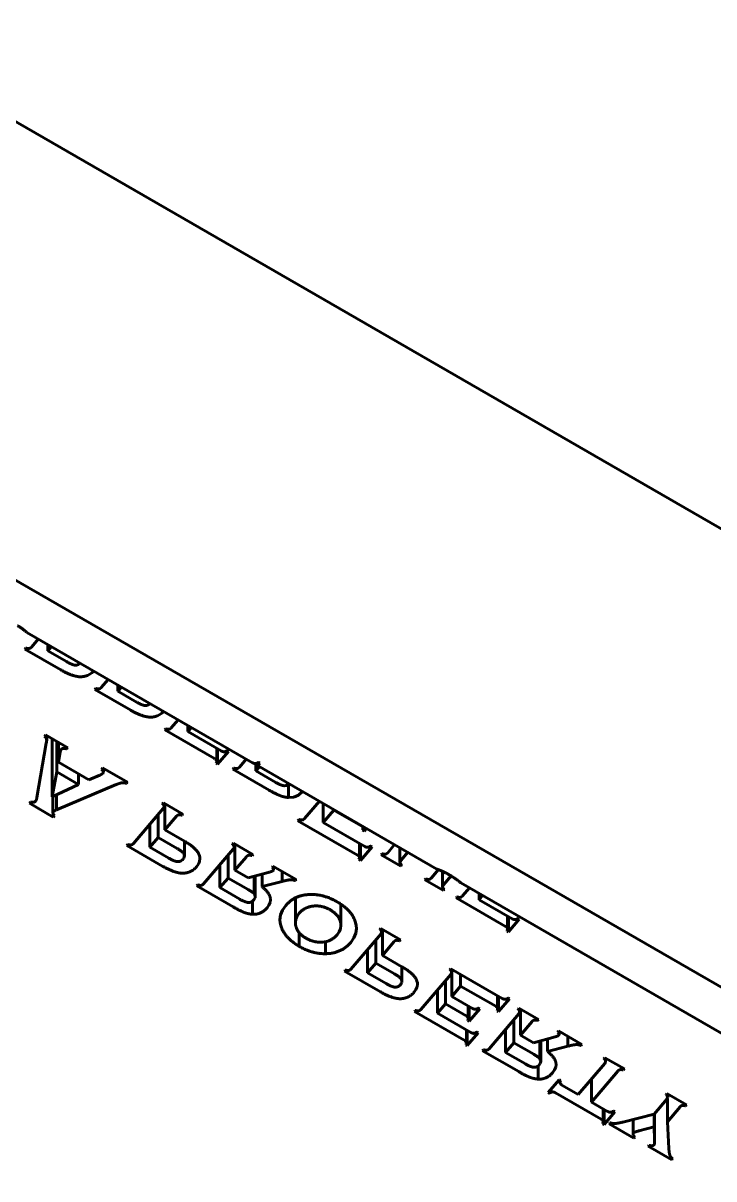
# Model space of a CAD drawing. Header units: millimetres. Extents: x 0 to 210, y 0 to 297.
# Drawn here: x 134.11 to 146.41, y 153.03 to 173.62 of the extents above; entities that cross this region are included whole.
import ezdxf

# ---------------------------------------------------------------- set-up
doc = ezdxf.new("R2010")
doc.units = ezdxf.units.MM
doc.linetypes.add('K5LT_BASIC', pattern=[0])
doc.layers.add('Системный слой', color=7, linetype='Continuous')

# ---------------------------------------------------------------- blocks, each defined once
blk = doc.blocks.new('U5')
at = {"layer": 'Системный слой', "color": 143, "linetype": 'K5LT_BASIC', "lineweight": 60, "true_color": 0x33acca}
for p, q in [((138.561, 158.566), (138.546, 158.582)), ((138.569, 158.553), (138.561, 158.566)), ((138.572, 158.54), (138.569, 158.553)), ((138.569, 158.53), (138.571, 158.535)), ((138.571, 158.535), (138.572, 158.54)), ((138.566, 158.525), (138.569, 158.53))]:
    blk.add_line(p, q, dxfattribs=at)
blk = doc.blocks.new('U6')
at = {"layer": 'Системный слой', "color": 143, "linetype": 'K5LT_BASIC', "lineweight": 60, "true_color": 0x33acca}
for p, q in [((143.646, 155.631), (143.631, 155.646)), ((143.654, 155.617), (143.646, 155.631)), ((143.651, 155.589), (143.654, 155.594)), ((143.657, 155.604), (143.654, 155.617)), ((143.654, 155.594), (143.656, 155.599)), ((143.656, 155.599), (143.657, 155.604))]:
    blk.add_line(p, q, dxfattribs=at)
blk = doc.blocks.new('U7')
at = {"layer": 'Системный слой', "color": 143, "linetype": 'K5LT_BASIC', "lineweight": 60, "true_color": 0x33acca}
for p, q in [((140.156, 159.24), (140.16, 159.253)), ((140.16, 159.253), (140.163, 159.264)), ((140.163, 159.283), (140.162, 159.287)), ((140.164, 159.279), (140.163, 159.283)), ((140.163, 159.264), (140.164, 159.275)), ((140.164, 159.275), (140.164, 159.279))]:
    blk.add_line(p, q, dxfattribs=at)
blk = doc.blocks.new('U11')
at = {"layer": 'Системный слой', "color": 143, "linetype": 'K5LT_BASIC', "lineweight": 60, "true_color": 0x33acca}
for p, q in [((136.974, 158.746), (136.96, 158.726)), ((136.969, 158.829), (136.978, 158.814)), ((136.982, 158.765), (136.974, 158.746)), ((136.978, 158.814), (136.983, 158.8)), ((136.985, 158.784), (136.982, 158.765)), ((136.983, 158.8), (136.985, 158.784))]:
    blk.add_line(p, q, dxfattribs=at)
blk = doc.blocks.new('U13')
at = {"layer": 'Системный слой', "color": 143, "linetype": 'K5LT_BASIC', "lineweight": 60, "true_color": 0x33acca}
for p, q in [((134.651, 159.568), (134.646, 159.561)), ((134.643, 159.554), (134.642, 159.546)), ((134.642, 159.546), (134.645, 159.531)), ((134.646, 159.561), (134.643, 159.554)), ((134.645, 159.531), (134.654, 159.515)), ((134.654, 159.515), (134.669, 159.498))]:
    blk.add_line(p, q, dxfattribs=at)
blk = doc.blocks.new('U14')
at = {"layer": 'Системный слой', "color": 143, "linetype": 'K5LT_BASIC', "lineweight": 60, "true_color": 0x33acca}
for p, q in [((144.975, 153.835), (144.974, 153.827)), ((144.974, 153.827), (144.977, 153.811)), ((144.978, 153.842), (144.975, 153.835)), ((144.977, 153.811), (144.987, 153.793)), ((144.983, 153.849), (144.978, 153.842)), ((144.987, 153.793), (145.004, 153.775))]:
    blk.add_line(p, q, dxfattribs=at)
blk = doc.blocks.new('U19')
at = {"layer": 'Системный слой', "color": 143, "linetype": 'K5LT_BASIC', "lineweight": 60, "true_color": 0x33acca}
for p, q in [((145.575, 154.448), (145.583, 154.461)), ((145.583, 154.461), (145.589, 154.472)), ((145.589, 154.472), (145.591, 154.483)), ((145.59, 154.487), (145.59, 154.488)), ((145.591, 154.485), (145.59, 154.487)), ((145.591, 154.483), (145.591, 154.485))]:
    blk.add_line(p, q, dxfattribs=at)
blk = doc.blocks.new('U20')
at = {"layer": 'Системный слой', "color": 143, "linetype": 'K5LT_BASIC', "lineweight": 60, "true_color": 0x33acca}
for p, q in [((138.511, 157.954), (138.49, 157.906)), ((138.518, 158.002), (138.511, 157.954)), ((138.514, 158.039), (138.516, 158.027)), ((138.516, 158.027), (138.518, 158.014)), ((138.518, 158.014), (138.518, 158.002)), ((138.49, 157.906), (138.456, 157.857))]:
    blk.add_line(p, q, dxfattribs=at)
blk = doc.blocks.new('U22')
at = {"layer": 'Системный слой', "color": 143, "linetype": 'K5LT_BASIC', "lineweight": 60, "true_color": 0x33acca}
for p, q in [((136.608, 159.626), (136.617, 159.638)), ((136.617, 159.638), (136.622, 159.649)), ((136.622, 159.649), (136.624, 159.66)), ((136.623, 159.664), (136.623, 159.666)), ((136.624, 159.662), (136.623, 159.664)), ((136.624, 159.66), (136.624, 159.662))]:
    blk.add_line(p, q, dxfattribs=at)
blk = doc.blocks.new('U29')
at = {"layer": 'Системный слой', "color": 143, "linetype": 'K5LT_BASIC', "lineweight": 60, "true_color": 0x33acca}
for p, q in [((143.603, 155.066), (143.596, 155.018)), ((143.599, 155.104), (143.601, 155.091)), ((143.601, 155.091), (143.603, 155.078)), ((143.603, 155.078), (143.603, 155.066)), ((143.576, 154.97), (143.541, 154.922)), ((143.596, 155.018), (143.576, 154.97))]:
    blk.add_line(p, q, dxfattribs=at)
blk = doc.blocks.new('U30')
at = {"layer": 'Системный слой', "color": 143, "linetype": 'K5LT_BASIC', "lineweight": 60, "true_color": 0x33acca}
for p, q in [((140.825, 158.681), (140.823, 158.67)), ((140.823, 158.67), (140.823, 158.668)), ((140.823, 158.668), (140.824, 158.667)), ((140.824, 158.667), (140.824, 158.665)), ((140.83, 158.692), (140.825, 158.681)), ((140.839, 158.704), (140.83, 158.692))]:
    blk.add_line(p, q, dxfattribs=at)
blk = doc.blocks.new('U31')
at = {"layer": 'Системный слой', "color": 143, "linetype": 'K5LT_BASIC', "lineweight": 60, "true_color": 0x33acca}
for p, q in [((144.432, 154.012), (144.436, 154.025)), ((144.436, 154.025), (144.439, 154.036)), ((144.439, 154.056), (144.438, 154.06)), ((144.44, 154.051), (144.439, 154.056)), ((144.439, 154.036), (144.44, 154.047)), ((144.44, 154.047), (144.44, 154.051))]:
    blk.add_line(p, q, dxfattribs=at)
blk = doc.blocks.new('U33')
at = {"layer": 'Системный слой', "color": 143, "linetype": 'K5LT_BASIC', "lineweight": 60, "true_color": 0x33acca}
for p, q in [((140.847, 156.51), (140.833, 156.49)), ((140.842, 156.593), (140.851, 156.579)), ((140.855, 156.529), (140.847, 156.51)), ((140.851, 156.579), (140.856, 156.564)), ((140.858, 156.549), (140.855, 156.529)), ((140.856, 156.564), (140.858, 156.549))]:
    blk.add_line(p, q, dxfattribs=at)
blk = doc.blocks.new('U35')
at = {"layer": 'Системный слой', "color": 143, "linetype": 'K5LT_BASIC', "lineweight": 60, "true_color": 0x33acca}
for p, q in [((140.097, 158.731), (140.1, 158.743)), ((140.1, 158.762), (140.099, 158.766)), ((140.101, 158.758), (140.1, 158.762)), ((140.1, 158.743), (140.101, 158.753)), ((140.101, 158.753), (140.101, 158.758)), ((140.092, 158.718), (140.097, 158.731))]:
    blk.add_line(p, q, dxfattribs=at)
blk = doc.blocks.new('U39')
at = {"layer": 'Системный слой', "color": 143, "linetype": 'K5LT_BASIC', "lineweight": 60, "true_color": 0x33acca}
for p, q in [((141.116, 156.578), (141.126, 156.552)), ((141.126, 156.552), (141.133, 156.525)), ((141.135, 156.499), (141.128, 156.45)), ((141.133, 156.525), (141.135, 156.499)), ((141.107, 156.401), (141.072, 156.352)), ((141.128, 156.45), (141.107, 156.401))]:
    blk.add_line(p, q, dxfattribs=at)
blk = doc.blocks.new('U41')
at = {"layer": 'Системный слой', "color": 143, "linetype": 'K5LT_BASIC', "lineweight": 60, "true_color": 0x33acca}
for p, q in [((142.73, 157.444), (142.734, 157.457)), ((142.734, 157.457), (142.737, 157.468)), ((142.737, 157.488), (142.736, 157.492)), ((142.738, 157.484), (142.737, 157.488)), ((142.737, 157.468), (142.738, 157.479)), ((142.738, 157.479), (142.738, 157.484))]:
    blk.add_line(p, q, dxfattribs=at)
blk = doc.blocks.new('U47')
at = {"layer": 'Системный слой', "color": 143, "linetype": 'K5LT_BASIC', "lineweight": 60, "true_color": 0x33acca}
for p, q in [((142.03, 155.853), (142.034, 155.866)), ((142.034, 155.866), (142.037, 155.877)), ((142.037, 155.897), (142.036, 155.901)), ((142.038, 155.892), (142.037, 155.897)), ((142.037, 155.877), (142.038, 155.887)), ((142.038, 155.887), (142.038, 155.892))]:
    blk.add_line(p, q, dxfattribs=at)
blk = doc.blocks.new('U50')
at = {"layer": 'Системный слой', "color": 143, "linetype": 'K5LT_BASIC', "lineweight": 60, "true_color": 0x33acca}
for p, q in [((145.347, 153.638), (145.353, 153.65)), ((145.353, 153.65), (145.357, 153.672)), ((145.357, 153.672), (145.358, 153.702)), ((145.358, 153.715), (145.358, 153.722)), ((145.358, 153.708), (145.358, 153.715)), ((145.358, 153.702), (145.358, 153.708))]:
    blk.add_line(p, q, dxfattribs=at)
blk = doc.blocks.new('U55')
at = {"layer": 'Системный слой', "color": 143, "linetype": 'K5LT_BASIC', "lineweight": 60, "true_color": 0x33acca}
for p, q in [((144.469, 155.088), (144.478, 155.099)), ((144.478, 155.099), (144.483, 155.111)), ((144.483, 155.111), (144.484, 155.122)), ((144.484, 155.126), (144.484, 155.128)), ((144.484, 155.124), (144.484, 155.126)), ((144.484, 155.122), (144.484, 155.124))]:
    blk.add_line(p, q, dxfattribs=at)
blk = doc.blocks.new('U57')
at = {"layer": 'Системный слой', "color": 143, "linetype": 'K5LT_BASIC', "lineweight": 60, "true_color": 0x33acca}
for p, q in [((142.561, 156.068), (142.56, 156.072)), ((142.562, 156.064), (142.561, 156.068)), ((142.562, 156.059), (142.562, 156.064)), ((142.554, 156.024), (142.559, 156.037)), ((142.559, 156.037), (142.561, 156.049)), ((142.561, 156.049), (142.562, 156.059))]:
    blk.add_line(p, q, dxfattribs=at)
blk = doc.blocks.new('U58')
at = {"layer": 'Системный слой', "color": 143, "linetype": 'K5LT_BASIC', "lineweight": 60, "true_color": 0x33acca}
for p, q in [((135.337, 162.045), (135.299, 162.019)), ((135.37, 162.076), (135.337, 162.045)), ((135.299, 162.019), (135.258, 161.999))]:
    blk.add_line(p, q, dxfattribs=at)
blk = doc.blocks.new('U59')
at = {"layer": 'Системный слой', "color": 143, "linetype": 'K5LT_BASIC', "lineweight": 60, "true_color": 0x33acca}
for p, q in [((138.992, 157.708), (139.03, 157.763)), ((138.961, 157.592), (138.969, 157.651)), ((138.962, 157.573), (138.961, 157.592)), ((138.964, 157.554), (138.962, 157.573)), ((138.968, 157.535), (138.964, 157.554)), ((138.969, 157.651), (138.992, 157.708))]:
    blk.add_line(p, q, dxfattribs=at)
blk = doc.blocks.new('U60')
at = {"layer": 'Системный слой', "color": 143, "linetype": 'K5LT_BASIC', "lineweight": 60, "true_color": 0x33acca}
for p, q in [((138.685, 157.644), (138.697, 157.732)), ((138.697, 157.732), (138.732, 157.818)), ((138.732, 157.818), (138.791, 157.902)), ((138.689, 157.593), (138.685, 157.644)), ((138.7, 157.542), (138.689, 157.593)), ((138.719, 157.49), (138.7, 157.542))]:
    blk.add_line(p, q, dxfattribs=at)
blk = doc.blocks.new('U61')
at = {"layer": 'Системный слой', "color": 143, "linetype": 'K5LT_BASIC', "lineweight": 60, "true_color": 0x33acca}
for p, q in [((138.233, 158.019), (138.219, 157.999)), ((138.227, 158.103), (138.237, 158.088)), ((138.242, 158.038), (138.233, 158.019)), ((138.237, 158.088), (138.243, 158.073)), ((138.245, 158.057), (138.242, 158.038)), ((138.243, 158.073), (138.245, 158.057))]:
    blk.add_line(p, q, dxfattribs=at)
blk = doc.blocks.new('U66')
at = {"layer": 'Системный слой', "color": 143, "linetype": 'K5LT_BASIC', "lineweight": 60, "true_color": 0x33acca}
for p, q in [((137.551, 160.434), (137.556, 160.447)), ((137.556, 160.447), (137.558, 160.458)), ((137.558, 160.478), (137.557, 160.482)), ((137.559, 160.473), (137.558, 160.478)), ((137.558, 160.458), (137.559, 160.469)), ((137.559, 160.469), (137.559, 160.473))]:
    blk.add_line(p, q, dxfattribs=at)
blk = doc.blocks.new('U68')
at = {"layer": 'Системный слой', "color": 143, "linetype": 'K5LT_BASIC', "lineweight": 60, "true_color": 0x33acca}
for p, q in [((143.318, 155.083), (143.304, 155.063)), ((143.312, 155.167), (143.322, 155.152)), ((143.327, 155.102), (143.318, 155.083)), ((143.322, 155.152), (143.328, 155.137)), ((143.33, 155.121), (143.327, 155.102)), ((143.328, 155.137), (143.33, 155.121))]:
    blk.add_line(p, q, dxfattribs=at)
blk = doc.blocks.new('U71')
at = {"layer": 'Системный слой', "color": 143, "linetype": 'K5LT_BASIC', "lineweight": 60, "true_color": 0x33acca}
for p, q in [((141.727, 156.671), (141.736, 156.682)), ((141.736, 156.682), (141.741, 156.694)), ((141.741, 156.694), (141.742, 156.705)), ((141.742, 156.709), (141.742, 156.711)), ((141.742, 156.707), (141.742, 156.709)), ((141.742, 156.705), (141.742, 156.707))]:
    blk.add_line(p, q, dxfattribs=at)
blk = doc.blocks.new('U73')
at = {"layer": 'Системный слой', "color": 143, "linetype": 'K5LT_BASIC', "lineweight": 60, "true_color": 0x33acca}
for p, q in [((134.526, 160.791), (134.529, 160.811)), ((134.53, 160.861), (134.529, 160.868)), ((134.529, 160.811), (134.531, 160.828)), ((134.531, 160.853), (134.53, 160.861)), ((134.532, 160.843), (134.531, 160.853)), ((134.531, 160.828), (134.532, 160.843))]:
    blk.add_line(p, q, dxfattribs=at)
blk = doc.blocks.new('U74')
at = {"layer": 'Системный слой', "color": 143, "linetype": 'K5LT_BASIC', "lineweight": 60, "true_color": 0x33acca}
for p, q in [((140.481, 157.39), (140.49, 157.402)), ((140.49, 157.402), (140.495, 157.413)), ((140.495, 157.413), (140.496, 157.424)), ((140.496, 157.428), (140.496, 157.43)), ((140.496, 157.426), (140.496, 157.428)), ((140.496, 157.424), (140.496, 157.426))]:
    blk.add_line(p, q, dxfattribs=at)
blk = doc.blocks.new('U76')
at = {"layer": 'Системный слой', "color": 143, "linetype": 'K5LT_BASIC', "lineweight": 60, "true_color": 0x33acca}
for p, q in [((138.933, 159.832), (138.84, 159.824)), ((139.016, 159.868), (138.933, 159.832)), ((139.088, 159.93), (139.016, 159.868))]:
    blk.add_line(p, q, dxfattribs=at)
blk = doc.blocks.new('U77')
at = {"layer": 'Системный слой', "color": 143, "linetype": 'K5LT_BASIC', "lineweight": 60, "true_color": 0x33acca}
for p, q in [((140.014, 157.649), (140.033, 157.596)), ((140.033, 157.596), (140.044, 157.544)), ((140.044, 157.544), (140.048, 157.493)), ((140.003, 157.323), (139.947, 157.243)), ((140.037, 157.407), (140.003, 157.323)), ((140.048, 157.493), (140.037, 157.407))]:
    blk.add_line(p, q, dxfattribs=at)
blk = doc.blocks.new('U80')
at = {"layer": 'Системный слой', "color": 143, "linetype": 'K5LT_BASIC', "lineweight": 60, "true_color": 0x33acca}
for p, q in [((142.939, 155.971), (142.948, 155.982)), ((142.948, 155.982), (142.953, 155.994)), ((142.953, 155.994), (142.955, 156.005)), ((142.955, 156.009), (142.954, 156.011)), ((142.955, 156.007), (142.955, 156.009)), ((142.955, 156.005), (142.955, 156.007))]:
    blk.add_line(p, q, dxfattribs=at)
blk = doc.blocks.new('U81')
at = {"layer": 'Системный слой', "color": 143, "linetype": 'K5LT_BASIC', "lineweight": 60, "true_color": 0x33acca}
for p, q in [((138.794, 160.037), (138.763, 160.034)), ((138.822, 160.048), (138.794, 160.037)), ((138.848, 160.068), (138.822, 160.048))]:
    blk.add_line(p, q, dxfattribs=at)
blk = doc.blocks.new('U86')
at = {"layer": 'Системный слой', "color": 143, "linetype": 'K5LT_BASIC', "lineweight": 60, "true_color": 0x33acca}
for p, q in [((137.869, 158.945), (137.869, 158.947)), ((137.87, 158.943), (137.869, 158.945)), ((137.854, 158.906), (137.863, 158.918)), ((137.863, 158.918), (137.868, 158.93)), ((137.868, 158.93), (137.87, 158.941)), ((137.87, 158.941), (137.87, 158.943))]:
    blk.add_line(p, q, dxfattribs=at)
blk = doc.blocks.new('U87')
at = {"layer": 'Системный слой', "color": 143, "linetype": 'K5LT_BASIC', "lineweight": 60, "true_color": 0x33acca}
for p, q in [((141.584, 158.243), (141.582, 158.232)), ((141.582, 158.232), (141.582, 158.23)), ((141.582, 158.23), (141.583, 158.228)), ((141.583, 158.228), (141.583, 158.227)), ((141.589, 158.254), (141.584, 158.243)), ((141.598, 158.266), (141.589, 158.254))]:
    blk.add_line(p, q, dxfattribs=at)
blk = doc.blocks.new('U88')
at = {"layer": 'Системный слой', "color": 143, "linetype": 'K5LT_BASIC', "lineweight": 60, "true_color": 0x33acca}
for p, q in [((136.311, 161.463), (136.273, 161.464)), ((136.346, 161.474), (136.311, 161.463)), ((136.377, 161.495), (136.346, 161.474))]:
    blk.add_line(p, q, dxfattribs=at)
blk = doc.blocks.new('U92')
at = {"layer": 'Системный слой', "color": 143, "linetype": 'K5LT_BASIC', "lineweight": 60, "true_color": 0x33acca}
for p, q in [((135.529, 160.312), (135.511, 160.329)), ((135.539, 160.296), (135.529, 160.312)), ((135.532, 160.254), (135.538, 160.263)), ((135.538, 160.263), (135.542, 160.271)), ((135.543, 160.28), (135.539, 160.296)), ((135.542, 160.271), (135.543, 160.28))]:
    blk.add_line(p, q, dxfattribs=at)
blk = doc.blocks.new('U98')
at = {"layer": 'Системный слой', "color": 143, "linetype": 'K5LT_BASIC', "lineweight": 60, "true_color": 0x33acca}
for p, q in [((135.065, 162.183), (135.026, 162.183)), ((135.1, 162.193), (135.065, 162.183)), ((135.131, 162.215), (135.1, 162.193))]:
    blk.add_line(p, q, dxfattribs=at)
blk = doc.blocks.new('U100')
at = {"layer": 'Системный слой', "color": 143, "linetype": 'K5LT_BASIC', "lineweight": 60, "true_color": 0x33acca}
for p, q in [((142.004, 155.462), (142.003, 155.466)), ((142.004, 155.457), (142.004, 155.462)), ((142.005, 155.453), (142.004, 155.457)), ((142.004, 155.442), (142.005, 155.453)), ((141.997, 155.418), (142.001, 155.431)), ((142.001, 155.431), (142.004, 155.442))]:
    blk.add_line(p, q, dxfattribs=at)
blk = doc.blocks.new('U108')
at = {"layer": 'Системный слой', "color": 143, "linetype": 'K5LT_BASIC', "lineweight": 60, "true_color": 0x33acca}
for p, q in [((136.545, 161.3), (136.504, 161.28)), ((136.583, 161.326), (136.545, 161.3)), ((136.616, 161.357), (136.583, 161.326))]:
    blk.add_line(p, q, dxfattribs=at)
blk = doc.blocks.new('U109')
at = {"layer": 'Системный слой', "color": 143, "linetype": 'K5LT_BASIC', "lineweight": 60, "true_color": 0x33acca}
for p, q in [((143.673, 154.759), (143.672, 154.749)), ((143.672, 154.749), (143.672, 154.744)), ((143.672, 154.744), (143.673, 154.74)), ((143.675, 154.771), (143.673, 154.759)), ((143.673, 154.74), (143.674, 154.736)), ((143.68, 154.783), (143.675, 154.771))]:
    blk.add_line(p, q, dxfattribs=at)
blk = doc.blocks.new('U112')
at = {"layer": 'Системный слой', "color": 143, "linetype": 'K5LT_BASIC', "lineweight": 60, "true_color": 0x33acca}
for p, q in [((139.764, 157.603), (139.768, 157.583)), ((139.771, 157.544), (139.764, 157.487)), ((139.768, 157.583), (139.771, 157.564)), ((139.771, 157.564), (139.771, 157.544)), ((139.742, 157.432), (139.705, 157.379)), ((139.764, 157.487), (139.742, 157.432))]:
    blk.add_line(p, q, dxfattribs=at)
blk = doc.blocks.new('U114')
at = {"layer": 'Системный слой', "color": 143, "linetype": 'K5LT_BASIC', "lineweight": 60, "true_color": 0x33acca}
for p, q in [((137.243, 158.814), (137.254, 158.788)), ((137.254, 158.788), (137.26, 158.761)), ((137.26, 158.761), (137.262, 158.735)), ((137.234, 158.637), (137.199, 158.588)), ((137.255, 158.686), (137.234, 158.637)), ((137.262, 158.735), (137.255, 158.686))]:
    blk.add_line(p, q, dxfattribs=at)

msp = doc.modelspace()

# ---------------------------------------------------------------- linework, layer by layer
at = {"layer": 'Системный слой', "color": 143, "linetype": 'K5LT_BASIC', "lineweight": 60, "true_color": 0x33acca}
for p, q in [((130.934, 173.619), (164.875, 154.023)), ((130.934, 165.454), (164.875, 145.858)), ((134.181, 162.763), (138.199, 160.443)), ((134.143, 162.468), (134.159, 162.486)), ((134.783, 162.098), (134.143, 162.468)), ((134.259, 162.503), (134.381, 162.647)), ((134.553, 162.437), (134.553, 162.548)), ((134.553, 162.437), (134.616, 162.512)), ((134.887, 162.244), (134.553, 162.437)), ((135.505, 161.784), (135.627, 161.928)), ((135.799, 161.717), (135.799, 161.829)), ((135.389, 161.748), (135.405, 161.767)), ((136.029, 161.379), (135.389, 161.748)), ((135.799, 161.717), (135.862, 161.792)), ((136.133, 161.524), (135.799, 161.717)), ((136.635, 161.029), (136.651, 161.047)), ((137.523, 160.516), (136.635, 161.029)), ((136.751, 161.065), (136.873, 161.208)), ((137.045, 160.998), (137.045, 161.11)), ((137.108, 161.073), (137.045, 160.998)), ((134.491, 160.918), (134.51, 160.94)), ((134.51, 160.94), (134.906, 160.711)), ((134.532, 160.843), (134.532, 160.928)), ((134.628, 159.839), (134.628, 160.872)), ((134.712, 160.281), (134.712, 160.823)), ((134.743, 160.453), (134.743, 160.806)), ((137.045, 160.998), (137.64, 160.654)), ((134.359, 159.825), (134.526, 160.791)), ((134.773, 160.63), (134.743, 160.453)), ((134.887, 160.689), (134.887, 160.722)), ((134.906, 160.711), (134.887, 160.689)), ((137.559, 160.469), (137.559, 160.701)), ((137.575, 160.42), (137.575, 160.692)), ((137.768, 160.646), (137.575, 160.42)), ((137.744, 160.66), (137.768, 160.646)), ((134.743, 160.453), (135.285, 160.14)), ((137.575, 160.42), (137.551, 160.434)), ((137.963, 160.365), (138.086, 160.509)), ((138.257, 160.298), (138.257, 160.43)), ((138.288, 160.441), (138.288, 160.392)), ((138.325, 160.436), (138.288, 160.392)), ((138.288, 160.392), (141.477, 158.55)), ((138.301, 160.45), (138.325, 160.436)), ((134.628, 159.839), (134.712, 160.281)), ((134.712, 160.281), (135.101, 160.056)), ((135.101, 160.056), (135.101, 160.246)), ((135.285, 160.14), (135.479, 160.222)), ((135.511, 160.329), (135.529, 160.351)), ((135.529, 160.351), (135.971, 160.096)), ((135.543, 160.28), (135.543, 160.344)), ((137.847, 160.329), (137.863, 160.347)), ((138.492, 159.957), (137.847, 160.329)), ((138.257, 160.298), (138.321, 160.373)), ((138.611, 160.093), (138.257, 160.298)), ((135.101, 160.056), (134.628, 159.839)), ((135.771, 160.054), (134.706, 159.603)), ((135.952, 160.074), (135.952, 160.107)), ((135.971, 160.096), (135.952, 160.074)), ((138.84, 159.824), (138.84, 160.06)), ((134.642, 159.546), (134.642, 159.846)), ((134.706, 159.603), (134.706, 159.875)), ((134.226, 159.721), (134.244, 159.743)), ((134.65, 159.476), (134.226, 159.721)), ((136.077, 159.004), (136.608, 159.626)), ((136.594, 159.709), (136.61, 159.727)), ((136.61, 159.727), (136.959, 159.526)), ((136.624, 159.66), (136.624, 159.72)), ((136.636, 159.248), (136.636, 159.712)), ((139.125, 159.449), (139.388, 159.757)), ((139.457, 159.379), (139.457, 159.717)), ((139.645, 159.6), (139.457, 159.379)), ((139.645, 159.6), (139.645, 159.608)), ((140.129, 159.321), (139.645, 159.6)), ((134.65, 159.476), (134.65, 159.521)), ((134.669, 159.498), (134.65, 159.476)), ((136.519, 159.11), (136.519, 159.521)), ((136.843, 159.49), (136.636, 159.248)), ((136.943, 159.508), (136.943, 159.535)), ((136.959, 159.526), (136.943, 159.508)), ((139.007, 159.41), (139.026, 159.432)), ((140.067, 158.799), (139.007, 159.41)), ((139.457, 159.379), (140.197, 158.951)), ((136.371, 158.937), (136.371, 159.348)), ((136.636, 159.248), (136.985, 159.046)), ((140.184, 159.224), (140.156, 159.24)), ((140.164, 159.275), (140.164, 159.309)), ((140.184, 159.224), (140.184, 159.297)), ((140.226, 159.273), (140.184, 159.224)), ((135.962, 158.968), (135.978, 158.986)), ((136.602, 158.598), (135.962, 158.968)), ((136.371, 158.937), (136.519, 159.11)), ((136.519, 159.11), (136.853, 158.917)), ((136.985, 158.784), (136.985, 159.046)), ((137.84, 158.99), (137.856, 159.008)), ((137.856, 159.008), (138.205, 158.807)), ((137.87, 158.941), (137.87, 159)), ((137.882, 158.528), (137.882, 158.993)), ((140.101, 158.753), (140.101, 159.007)), ((140.121, 158.702), (140.121, 158.996)), ((140.298, 158.959), (140.326, 158.943)), ((140.604, 158.84), (140.727, 158.984)), ((136.706, 158.744), (136.371, 158.937)), ((137.323, 158.285), (137.854, 158.906)), ((137.765, 158.39), (137.765, 158.801)), ((138.089, 158.77), (137.882, 158.528)), ((138.189, 158.788), (138.189, 158.816)), ((138.205, 158.807), (138.189, 158.788)), ((140.326, 158.943), (140.121, 158.702)), ((140.488, 158.804), (140.504, 158.823)), ((140.837, 158.603), (140.488, 158.804)), ((140.823, 158.67), (140.823, 158.928)), ((140.962, 158.848), (140.839, 158.704)), ((137.617, 158.218), (137.617, 158.629)), ((138.546, 158.582), (138.562, 158.6)), ((138.562, 158.6), (138.976, 158.362)), ((138.572, 158.54), (138.572, 158.595)), ((140.121, 158.702), (140.092, 158.718)), ((140.837, 158.603), (140.837, 158.638)), ((140.853, 158.621), (140.837, 158.603)), ((141.382, 158.391), (141.509, 158.539)), ((137.617, 158.218), (137.765, 158.39)), ((137.765, 158.39), (138.119, 158.186)), ((137.882, 158.528), (138.117, 158.392)), ((138.117, 158.392), (138.499, 158.496)), ((138.227, 158.103), (138.227, 158.422)), ((138.245, 158.057), (138.245, 158.427)), ((138.367, 158.236), (138.367, 158.46)), ((138.724, 158.329), (138.367, 158.236)), ((138.724, 158.329), (138.724, 158.507)), ((138.96, 158.343), (138.96, 158.371)), ((138.976, 158.362), (138.96, 158.343)), ((141.267, 158.355), (141.283, 158.373)), ((141.596, 158.165), (141.267, 158.355)), ((141.582, 158.232), (141.582, 158.507)), ((141.734, 158.426), (141.598, 158.266)), ((137.208, 158.249), (137.224, 158.267)), ((137.852, 157.877), (137.208, 158.249)), ((137.972, 158.013), (137.617, 158.218)), ((141.596, 158.165), (141.596, 158.2)), ((141.612, 158.183), (141.596, 158.165)), ((141.908, 158.302), (160.009, 147.851)), ((141.937, 158.071), (142.059, 158.214)), ((138.2, 157.744), (138.2, 157.98)), ((138.961, 157.592), (138.961, 158.036)), ((139.771, 157.544), (139.771, 157.923)), ((141.821, 158.035), (141.837, 158.053)), ((142.701, 157.526), (141.821, 158.035)), ((142.231, 158.004), (142.231, 158.115)), ((142.294, 158.079), (142.231, 158.004)), ((142.231, 158.004), (142.819, 157.664)), ((142.738, 157.479), (142.738, 157.711)), ((142.754, 157.431), (142.754, 157.702)), ((142.946, 157.656), (142.754, 157.431)), ((142.922, 157.67), (142.946, 157.656)), ((139.027, 157.174), (139.027, 157.418)), ((139.95, 156.768), (140.481, 157.39)), ((140.467, 157.473), (140.483, 157.492)), ((140.483, 157.492), (140.832, 157.29)), ((140.496, 157.424), (140.496, 157.484)), ((140.509, 157.012), (140.509, 157.477)), ((140.816, 157.272), (140.816, 157.299)), ((142.754, 157.431), (142.73, 157.444)), ((139.496, 157.041), (139.496, 157.255)), ((140.244, 156.701), (140.244, 157.112)), ((140.391, 156.874), (140.391, 157.285)), ((140.716, 157.254), (140.509, 157.012)), ((140.832, 157.29), (140.816, 157.272)), ((140.509, 157.012), (140.858, 156.81)), ((139.835, 156.732), (139.85, 156.751)), ((140.475, 156.362), (139.835, 156.732)), ((140.244, 156.701), (140.391, 156.874)), ((140.579, 156.508), (140.244, 156.701)), ((140.391, 156.874), (140.726, 156.681)), ((140.858, 156.549), (140.858, 156.81)), ((141.713, 156.754), (141.729, 156.772)), ((141.729, 156.772), (142.644, 156.244)), ((141.742, 156.705), (141.742, 156.764)), ((141.745, 156.281), (141.745, 156.763)), ((141.196, 156.049), (141.727, 156.671)), ((141.632, 156.149), (141.632, 156.56)), ((141.903, 156.466), (141.903, 156.672)), ((141.49, 155.982), (141.49, 156.393)), ((141.903, 156.466), (141.745, 156.281)), ((141.745, 156.281), (142.115, 156.067)), ((142.527, 156.106), (141.903, 156.466)), ((142.562, 156.059), (142.562, 156.291)), ((142.578, 156.011), (142.578, 156.282)), ((141.632, 156.149), (141.49, 155.982)), ((142.002, 155.935), (141.632, 156.149)), ((142.038, 155.887), (142.038, 156.112)), ((142.054, 155.839), (142.054, 156.102)), ((142.218, 156.073), (142.242, 156.059)), ((142.771, 156.236), (142.578, 156.011)), ((142.747, 156.25), (142.771, 156.236)), ((142.925, 156.054), (142.941, 156.072)), ((142.941, 156.072), (143.29, 155.871)), ((142.955, 156.005), (142.955, 156.064)), ((141.081, 156.013), (141.096, 156.031)), ((141.968, 155.5), (141.081, 156.013)), ((141.49, 155.982), (142.086, 155.638)), ((142.242, 156.059), (142.054, 155.839)), ((142.409, 155.349), (142.939, 155.971)), ((142.578, 156.011), (142.554, 156.024)), ((142.85, 155.455), (142.85, 155.866)), ((142.967, 155.592), (142.967, 156.057)), ((143.274, 155.852), (143.274, 155.88)), ((143.29, 155.871), (143.274, 155.852)), ((142.005, 155.453), (142.005, 155.685)), ((142.02, 155.404), (142.02, 155.676)), ((142.054, 155.839), (142.03, 155.853)), ((142.702, 155.282), (142.702, 155.693)), ((143.174, 155.834), (142.967, 155.592)), ((143.631, 155.646), (143.647, 155.665)), ((143.647, 155.665), (144.061, 155.426)), ((143.657, 155.604), (143.657, 155.659)), ((142.213, 155.63), (142.02, 155.404)), ((142.189, 155.644), (142.213, 155.63)), ((142.702, 155.282), (142.85, 155.455)), ((142.85, 155.455), (143.204, 155.25)), ((142.967, 155.592), (143.202, 155.456)), ((143.202, 155.456), (143.584, 155.56)), ((143.312, 155.167), (143.312, 155.486)), ((143.33, 155.121), (143.33, 155.491)), ((143.452, 155.3), (143.452, 155.524)), ((143.809, 155.393), (143.809, 155.571)), ((142.02, 155.404), (141.997, 155.418)), ((142.293, 155.313), (142.309, 155.331)), ((142.937, 154.941), (142.293, 155.313)), ((143.057, 155.077), (142.702, 155.282)), ((143.809, 155.393), (143.452, 155.3)), ((144.045, 155.407), (144.045, 155.435)), ((144.061, 155.426), (144.045, 155.407)), ((143.285, 154.808), (143.285, 155.044)), ((143.997, 154.535), (144.469, 155.088)), ((144.455, 155.171), (144.471, 155.189)), ((144.471, 155.189), (144.82, 154.988)), ((144.484, 155.122), (144.484, 155.181)), ((144.703, 154.951), (144.232, 154.399)), ((144.804, 154.969), (144.804, 154.997)), ((144.82, 154.988), (144.804, 154.969)), ((143.463, 154.571), (143.656, 154.797)), ((143.656, 154.797), (143.68, 154.783)), ((143.672, 154.749), (143.672, 154.788)), ((143.708, 154.701), (143.997, 154.535)), ((144.232, 154.399), (144.232, 154.81)), ((143.487, 154.558), (143.463, 154.571)), ((143.487, 154.558), (143.487, 154.599)), ((144.403, 154.094), (143.59, 154.564)), ((145.35, 154.185), (145.575, 154.448)), ((145.561, 154.532), (145.577, 154.551)), ((145.577, 154.551), (145.926, 154.349)), ((145.585, 154.049), (145.585, 154.463)), ((145.591, 154.483), (145.591, 154.543)), ((144.232, 154.399), (144.521, 154.232)), ((144.44, 154.047), (144.44, 154.279)), ((144.456, 153.998), (144.456, 154.27)), ((144.648, 154.224), (144.456, 153.998)), ((144.624, 154.238), (144.648, 154.224)), ((145.81, 154.313), (145.585, 154.049)), ((145.91, 154.331), (145.91, 154.358)), ((145.926, 154.349), (145.91, 154.331)), ((144.456, 153.998), (144.432, 154.012)), ((144.546, 154.012), (144.561, 154.031)), ((144.989, 153.756), (144.546, 154.012)), ((144.793, 154.043), (145.35, 154.185)), ((144.974, 153.827), (144.974, 154.089)), ((145.349, 153.957), (145.349, 154.185)), ((145.358, 153.702), (145.358, 154.195)), ((145.585, 154.049), (145.611, 153.57)), ((145.349, 153.957), (145.075, 153.885)), ((145.358, 153.722), (145.349, 153.957)), ((144.989, 153.756), (144.989, 153.792)), ((145.004, 153.775), (144.989, 153.756)), ((145.24, 153.611), (145.256, 153.629)), ((145.661, 153.368), (145.24, 153.611)), ((145.661, 153.368), (145.661, 153.402)), ((145.676, 153.387), (145.661, 153.368))]:
    msp.add_line(p, q, dxfattribs=at)
for points in [[(134.013, 162.884), (134.111, 162.827), (134.181, 162.763)], [(134.159, 162.486), (134.197, 162.475), (134.219, 162.479)], [(134.219, 162.479), (134.241, 162.482), (134.259, 162.503)], [(135.026, 162.183), (134.98, 162.19), (134.887, 162.244)], [(135.108, 161.976), (134.974, 161.988), (134.783, 162.098)], [(135.258, 161.999), (135.186, 161.97), (135.108, 161.976)], [(135.405, 161.767), (135.443, 161.756), (135.465, 161.759)], [(135.465, 161.759), (135.487, 161.763), (135.505, 161.784)], [(136.273, 161.464), (136.226, 161.471), (136.133, 161.524)], [(136.354, 161.257), (136.22, 161.269), (136.029, 161.379)], [(136.504, 161.28), (136.432, 161.25), (136.354, 161.257)], [(136.651, 161.047), (136.689, 161.036), (136.711, 161.04)], [(136.711, 161.04), (136.733, 161.044), (136.751, 161.065)], [(134.529, 160.868), (134.522, 160.892), (134.491, 160.918)], [(134.793, 160.682), (134.78, 160.666), (134.773, 160.63)], [(134.887, 160.689), (134.818, 160.712), (134.793, 160.682)], [(137.64, 160.654), (137.668, 160.638), (137.691, 160.639)], [(137.691, 160.639), (137.714, 160.64), (137.744, 160.66)], [(137.557, 160.482), (137.551, 160.5), (137.523, 160.516)], [(138.199, 160.443), (138.226, 160.428), (138.249, 160.429)], [(138.249, 160.429), (138.273, 160.43), (138.301, 160.45)], [(135.479, 160.222), (135.52, 160.24), (135.532, 160.254)], [(137.863, 160.347), (137.902, 160.336), (137.923, 160.34)], [(137.923, 160.34), (137.945, 160.344), (137.963, 160.365)], [(135.875, 160.086), (135.839, 160.082), (135.771, 160.054)], [(135.952, 160.074), (135.911, 160.09), (135.875, 160.086)], [(138.763, 160.034), (138.709, 160.037), (138.611, 160.093)], [(134.334, 159.759), (134.351, 159.779), (134.359, 159.825)], [(138.692, 159.856), (138.617, 159.884), (138.492, 159.957)], [(138.84, 159.824), (138.766, 159.828), (138.692, 159.856)], [(134.244, 159.743), (134.307, 159.728), (134.334, 159.759)], [(134.706, 159.603), (134.668, 159.588), (134.651, 159.568)], [(136.623, 159.666), (136.62, 159.685), (136.594, 159.709)], [(136.883, 159.515), (136.861, 159.511), (136.843, 159.49)], [(136.943, 159.508), (136.905, 159.519), (136.883, 159.515)], [(139.026, 159.432), (139.064, 159.421), (139.086, 159.424)], [(139.086, 159.424), (139.107, 159.428), (139.125, 159.449)], [(140.162, 159.287), (140.156, 159.305), (140.129, 159.321)], [(135.978, 158.986), (136.016, 158.975), (136.038, 158.979)], [(136.038, 158.979), (136.059, 158.983), (136.077, 159.004)], [(136.985, 159.046), (137.191, 158.927), (137.243, 158.814)], [(137.869, 158.947), (137.866, 158.966), (137.84, 158.99)], [(140.197, 158.951), (140.224, 158.936), (140.246, 158.938)], [(140.246, 158.938), (140.268, 158.939), (140.298, 158.959)], [(136.845, 158.684), (136.799, 158.691), (136.706, 158.744)], [(136.853, 158.917), (136.945, 158.864), (136.969, 158.829)], [(138.129, 158.795), (138.107, 158.791), (138.089, 158.77)], [(138.189, 158.788), (138.151, 158.799), (138.129, 158.795)], [(140.099, 158.766), (140.093, 158.783), (140.067, 158.799)], [(140.504, 158.823), (140.543, 158.812), (140.564, 158.815)], [(140.564, 158.815), (140.586, 158.819), (140.604, 158.84)], [(136.926, 158.477), (136.792, 158.489), (136.602, 158.598)], [(136.96, 158.726), (136.915, 158.673), (136.845, 158.684)], [(137.199, 158.588), (137.149, 158.529), (137.077, 158.5)], [(140.824, 158.665), (140.826, 158.647), (140.853, 158.621)], [(141.477, 158.55), (141.585, 158.513), (141.705, 158.443)], [(137.077, 158.5), (137.005, 158.47), (136.926, 158.477)], [(138.499, 158.496), (138.553, 158.51), (138.566, 158.525)], [(138.869, 158.358), (138.822, 158.355), (138.724, 158.329)], [(138.96, 158.343), (138.917, 158.36), (138.869, 158.358)], [(141.283, 158.373), (141.322, 158.362), (141.343, 158.366)], [(141.343, 158.366), (141.364, 158.37), (141.382, 158.391)], [(141.705, 158.443), (141.829, 158.371), (141.908, 158.302)], [(137.224, 158.267), (137.262, 158.256), (137.284, 158.26)], [(137.284, 158.26), (137.306, 158.263), (137.323, 158.285)], [(138.119, 158.186), (138.2, 158.139), (138.227, 158.103)], [(138.367, 158.236), (138.493, 158.129), (138.514, 158.039)], [(141.583, 158.227), (141.586, 158.208), (141.612, 158.183)], [(138.124, 157.954), (138.069, 157.957), (137.972, 158.013)], [(138.219, 157.999), (138.178, 157.951), (138.124, 157.954)], [(138.791, 157.902), (138.955, 158.094), (139.238, 158.097)], [(139.238, 158.097), (139.471, 158.1), (139.705, 157.965)], [(139.705, 157.965), (139.939, 157.83), (140.014, 157.649)], [(141.837, 158.053), (141.875, 158.042), (141.897, 158.046)], [(141.897, 158.046), (141.919, 158.049), (141.937, 158.071)], [(138.052, 157.776), (137.978, 157.804), (137.852, 157.877)], [(138.2, 157.744), (138.126, 157.748), (138.052, 157.776)], [(138.456, 157.857), (138.352, 157.736), (138.2, 157.744)], [(139.03, 157.763), (139.121, 157.869), (139.269, 157.889)], [(139.269, 157.889), (139.43, 157.91), (139.582, 157.821)], [(139.582, 157.821), (139.734, 157.734), (139.764, 157.603)], [(139.15, 157.317), (138.999, 157.405), (138.968, 157.535)], [(142.736, 157.492), (142.729, 157.51), (142.701, 157.526)], [(142.819, 157.664), (142.847, 157.648), (142.87, 157.649)], [(142.87, 157.649), (142.893, 157.651), (142.922, 157.67)], [(139.027, 157.174), (138.797, 157.31), (138.719, 157.49)], [(139.463, 157.249), (139.303, 157.231), (139.15, 157.317)], [(139.705, 157.379), (139.61, 157.267), (139.463, 157.249)], [(140.496, 157.43), (140.493, 157.449), (140.467, 157.473)], [(139.496, 157.041), (139.261, 157.039), (139.027, 157.174)], [(139.947, 157.243), (139.777, 157.045), (139.496, 157.041)], [(140.755, 157.279), (140.733, 157.275), (140.716, 157.254)], [(140.816, 157.272), (140.777, 157.283), (140.755, 157.279)], [(139.85, 156.751), (139.889, 156.74), (139.911, 156.743)], [(139.911, 156.743), (139.932, 156.747), (139.95, 156.768)], [(140.726, 156.681), (140.818, 156.628), (140.842, 156.593)], [(140.858, 156.81), (141.063, 156.691), (141.116, 156.578)], [(141.742, 156.711), (141.739, 156.73), (141.713, 156.754)], [(140.718, 156.448), (140.671, 156.455), (140.579, 156.508)], [(140.833, 156.49), (140.787, 156.437), (140.718, 156.448)], [(140.799, 156.241), (140.665, 156.253), (140.475, 156.362)], [(141.072, 156.352), (141.022, 156.293), (140.95, 156.264)], [(140.95, 156.264), (140.877, 156.234), (140.799, 156.241)], [(142.115, 156.067), (142.143, 156.051), (142.166, 156.052)], [(142.166, 156.052), (142.189, 156.054), (142.218, 156.073)], [(142.56, 156.072), (142.554, 156.09), (142.527, 156.106)], [(142.644, 156.244), (142.671, 156.228), (142.695, 156.229)], [(142.695, 156.229), (142.718, 156.231), (142.747, 156.25)], [(141.096, 156.031), (141.135, 156.02), (141.157, 156.024)], [(141.157, 156.024), (141.178, 156.028), (141.196, 156.049)], [(142.036, 155.901), (142.029, 155.919), (142.002, 155.935)], [(142.954, 156.011), (142.951, 156.03), (142.925, 156.054)], [(143.214, 155.859), (143.192, 155.855), (143.174, 155.834)], [(143.274, 155.852), (143.236, 155.863), (143.214, 155.859)], [(142.003, 155.466), (141.996, 155.484), (141.968, 155.5)], [(142.086, 155.638), (142.114, 155.622), (142.137, 155.623)], [(142.137, 155.623), (142.159, 155.624), (142.189, 155.644)], [(143.584, 155.56), (143.638, 155.574), (143.651, 155.589)], [(142.309, 155.331), (142.347, 155.32), (142.369, 155.324)], [(142.369, 155.324), (142.391, 155.328), (142.409, 155.349)], [(143.204, 155.25), (143.285, 155.203), (143.312, 155.167)], [(143.452, 155.3), (143.578, 155.193), (143.599, 155.104)], [(143.954, 155.422), (143.907, 155.419), (143.809, 155.393)], [(144.045, 155.407), (144.002, 155.424), (143.954, 155.422)], [(143.209, 155.018), (143.154, 155.021), (143.057, 155.077)], [(143.304, 155.063), (143.263, 155.015), (143.209, 155.018)], [(144.484, 155.128), (144.481, 155.146), (144.455, 155.171)], [(143.137, 154.84), (143.063, 154.868), (142.937, 154.941)], [(143.285, 154.808), (143.211, 154.812), (143.137, 154.84)], [(143.541, 154.922), (143.437, 154.8), (143.285, 154.808)], [(144.743, 154.976), (144.721, 154.972), (144.703, 154.951)], [(144.804, 154.969), (144.765, 154.98), (144.743, 154.976)], [(143.674, 154.736), (143.68, 154.718), (143.708, 154.701)], [(143.539, 154.579), (143.516, 154.577), (143.487, 154.558)], [(143.59, 154.564), (143.562, 154.58), (143.539, 154.579)], [(145.59, 154.488), (145.587, 154.507), (145.561, 154.532)], [(144.521, 154.232), (144.549, 154.216), (144.572, 154.217)], [(144.572, 154.217), (144.595, 154.219), (144.624, 154.238)], [(145.849, 154.338), (145.827, 154.334), (145.81, 154.313)], [(145.91, 154.331), (145.871, 154.342), (145.849, 154.338)], [(144.438, 154.06), (144.432, 154.078), (144.403, 154.094)], [(144.561, 154.031), (144.608, 154.014), (144.653, 154.017)], [(144.653, 154.017), (144.699, 154.019), (144.793, 154.043)], [(145.075, 153.885), (144.995, 153.864), (144.983, 153.849)], [(145.256, 153.629), (145.323, 153.609), (145.347, 153.638)], [(145.611, 153.57), (145.616, 153.49), (145.629, 153.453)], [(145.629, 153.453), (145.642, 153.417), (145.676, 153.387)]]:
    msp.add_open_spline(points, degree=2, dxfattribs=at)

# ---------------------------------------------------------------- block references
at = {"layer": 'Системный слой'}
for name in ['U98', 'U58', 'U88', 'U108', 'U73', 'U66', 'U92', 'U81', 'U76', 'U13', 'U22', 'U7', 'U86', 'U11', 'U114', 'U35', 'U5', 'U30', 'U87', 'U61', 'U20', 'U60', 'U59', 'U112', 'U77', 'U74', 'U41', 'U71', 'U33', 'U39', 'U57', 'U47', 'U80', 'U100', 'U6', 'U68', 'U29', 'U55', 'U109', 'U19', 'U31', 'U14', 'U50']:
    msp.add_blockref(name, (0, 0), dxfattribs=at)

doc.saveas('drawing.dxf')
